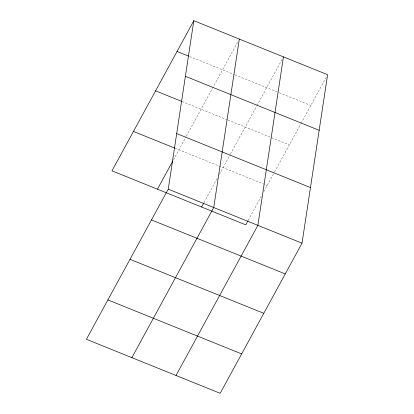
<?xml version="1.0" encoding="UTF-8"?>
<svg xmlns="http://www.w3.org/2000/svg" width="414" height="414" viewBox="0 0 414 414"><rect width="100%" height="100%" fill="white"/><g stroke="black" fill="none" stroke-linecap="round" stroke-linejoin="round"><path stroke-width="0.31" stroke-dasharray="2.07 1.55" d="M173.409 159.928L186.005 136.837M186.31 136.273L238.091 41.302M204.055 202.513L217.252 178.315M219.399 174.377L230.148 154.655M230.458 154.096L256.561 106.212M256.866 105.648L283.15 57.442M248.203 220.336L261.394 196.138M263.853 191.635L274.296 172.478M274.601 171.913L300.709 124.034M301.014 123.47L327.298 75.265M189.628 56.532L234.474 74.634M235.069 74.877L278.617 92.457M279.217 92.7L310.831 105.461M181.912 101.482L227.312 119.812M227.907 120.05L289.355 144.859M175.345 148.352L267.227 185.446"/><path stroke-width="0.62" d="M168.255 189.162L193.824 20.7L327.603 74.706L302.029 243.168L220.176 393.3L86.397 339.294L168.255 189.162L302.029 243.168M239.313 39.061L213.738 207.523L131.88 357.655M283.455 56.884L257.881 225.345L176.028 375.477M193.824 20.7L111.971 170.832L245.745 224.838L247.893 220.9M157.455 189.193L172.798 161.056M201.602 207.016L203.75 203.077M177.057 51.455L188.427 56.045M185.389 76.29L319.163 130.301M155.581 90.852L181.912 101.482M176.69 133.567L310.469 187.578M133.453 131.44L174.744 148.108M151.483 219.917L285.256 273.923M130.006 259.309L263.78 313.32M107.878 299.896L241.652 353.908"/></g></svg>
